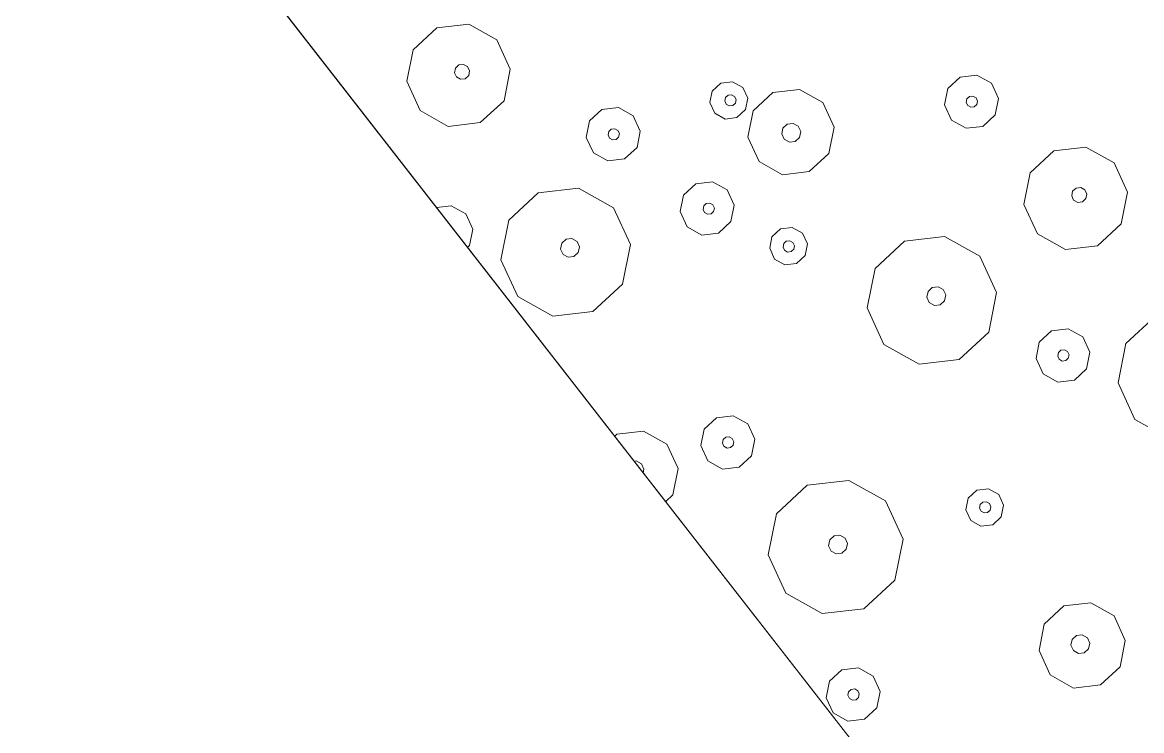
# Model space of a CAD drawing. Header units: metres. Extents: x -2858 to 512, y -1995 to 1252.
# Drawn here: x -494.136 to -490.839, y -116.625 to -114.54 of the extents above; entities that cross this region are included whole.
import ezdxf

# ---------------------------------------------------------------- set-up
doc = ezdxf.new("R2010")
doc.units = ezdxf.units.M
doc.layers.add('Calque commun', color=7, linetype='Continuous')
doc.layers.add('Calque11', color=7, linetype='Continuous')

# ---------------------------------------------------------------- blocks, each defined once
blk = doc.blocks.new('geometrebondepartleger')
at = {"layer": 'Calque11', "color": 7, "linetype": 'Continuous', "lineweight": 9}
blk.add_line((150.3457, 147.4392, 79), (130.1803, 35.9078, 79), dxfattribs=at)
blk = doc.blocks.new('pattern')
at = {"layer": 'Calque commun', "color": 54, "linetype": 'Continuous', "lineweight": 9}
for p, q in [((61.6677, 38.6803), (61.7358, 38.7205)), ((61.7358, 38.7205), (61.8146, 38.713)), ((61.8146, 38.713), (61.8739, 38.6606)), ((61.6362, 38.6077), (61.6677, 38.6803)), ((61.8739, 38.6606), (61.8911, 38.5834)), ((61.6534, 38.5305), (61.6362, 38.6077)), ((61.7366, 38.5919), (61.7435, 38.6077)), ((61.7435, 38.6077), (61.7584, 38.6165)), ((61.7584, 38.6165), (61.7757, 38.6149)), ((61.7757, 38.6149), (61.7886, 38.6034)), ((61.7404, 38.575), (61.7366, 38.5919)), ((61.7534, 38.5635), (61.7404, 38.575)), ((61.7924, 38.5865), (61.7855, 38.5707)), ((61.7886, 38.6034), (61.7924, 38.5865)), ((61.8911, 38.5834), (61.8596, 38.5108)), ((61.7706, 38.5619), (61.7534, 38.5635)), ((61.7855, 38.5707), (61.7706, 38.5619)), ((61.7127, 38.4781), (61.6534, 38.5305)), ((61.8596, 38.5108), (61.7915, 38.4706)), ((61.7915, 38.4706), (61.7127, 38.4781)), ((61.1385, 38.3833), (61.1643, 38.2674)), ((61.1643, 38.2674), (61.1171, 38.1586)), ((62.2612, 38.2426), (62.3038, 38.2677)), ((62.3038, 38.2677), (62.353, 38.2631)), ((62.353, 38.2631), (62.3901, 38.2303)), ((62.2415, 38.1972), (62.2612, 38.2426)), ((62.3901, 38.2303), (62.4008, 38.1821)), ((62.2523, 38.149), (62.2415, 38.1972)), ((62.3037, 38.1921), (62.3079, 38.2016)), ((62.306, 38.182), (62.3037, 38.1921)), ((62.3138, 38.1751), (62.306, 38.182)), ((62.3079, 38.2016), (62.3168, 38.2069)), ((62.3168, 38.2069), (62.3271, 38.2059)), ((62.3331, 38.1794), (62.3241, 38.1741)), ((62.3271, 38.2059), (62.3349, 38.1991)), ((62.3372, 38.1889), (62.3331, 38.1794)), ((62.3349, 38.1991), (62.3372, 38.1889)), ((62.4008, 38.1821), (62.3812, 38.1367)), ((61.1171, 38.1586), (61.0149, 38.0982)), ((61.5967, 38.116), (61.6105, 38.1478)), ((61.6105, 38.1478), (61.6403, 38.1654)), ((61.6403, 38.1654), (61.6747, 38.1621)), ((61.6747, 38.1621), (61.7007, 38.1392)), ((62.2894, 38.1163), (62.2523, 38.149)), ((62.3241, 38.1741), (62.3138, 38.1751)), ((61.6042, 38.0822), (61.5967, 38.116)), ((61.6345, 38.1132), (61.6386, 38.1227)), ((61.6367, 38.103), (61.6345, 38.1132)), ((61.6386, 38.1227), (61.6475, 38.128)), ((61.6475, 38.128), (61.6579, 38.127)), ((61.6579, 38.127), (61.6657, 38.1201)), ((61.6657, 38.1201), (61.6679, 38.11)), ((61.7007, 38.1392), (61.7082, 38.1054)), ((62.3386, 38.1116), (62.2894, 38.1163)), ((62.3812, 38.1367), (62.3386, 38.1116)), ((61.0149, 38.0982), (60.8968, 38.1095)), ((61.6302, 38.0593), (61.6042, 38.0822)), ((61.6445, 38.0962), (61.6367, 38.103)), ((61.6549, 38.0952), (61.6445, 38.0962)), ((61.6638, 38.1005), (61.6549, 38.0952)), ((61.6679, 38.11), (61.6638, 38.1005)), ((61.7082, 38.1054), (61.6944, 38.0736)), ((61.1051, 38.0367), (61.1477, 38.0618)), ((61.1477, 38.0618), (61.1969, 38.0572)), ((61.1969, 38.0572), (61.2339, 38.0244)), ((61.6646, 38.056), (61.6302, 38.0593)), ((61.6944, 38.0736), (61.6646, 38.056)), ((61.8822, 37.9934), (61.9886, 38.0563)), ((61.9886, 38.0563), (62.1117, 38.0445)), ((61.0854, 37.9913), (61.1051, 38.0367)), ((61.2339, 38.0244), (61.2447, 37.9762)), ((62.1117, 38.0445), (62.2043, 37.9627)), ((61.0962, 37.9431), (61.0854, 37.9913)), ((61.1476, 37.9862), (61.1517, 37.9957)), ((61.1499, 37.9761), (61.1476, 37.9862)), ((61.1517, 37.9957), (61.1607, 38.001)), ((61.1607, 38.001), (61.171, 38)), ((61.171, 38), (61.1788, 37.9932)), ((61.1811, 37.983), (61.1769, 37.9735)), ((61.1788, 37.9932), (61.1811, 37.983)), ((61.833, 37.88), (61.8822, 37.9934)), ((61.1577, 37.9692), (61.1499, 37.9761)), ((61.168, 37.9682), (61.1577, 37.9692)), ((61.1769, 37.9735), (61.168, 37.9682)), ((61.2447, 37.9762), (61.225, 37.9308)), ((62.2043, 37.9627), (62.2312, 37.8421)), ((61.1332, 37.9104), (61.0962, 37.9431)), ((61.225, 37.9308), (61.1825, 37.9057)), ((61.1825, 37.9057), (61.1332, 37.9104)), ((62.0011, 37.8802), (62.016, 37.889)), ((62.016, 37.889), (62.0332, 37.8873)), ((62.0332, 37.8873), (62.0462, 37.8759)), ((60.6802, 37.8047), (60.7619, 37.853)), ((60.7619, 37.853), (60.8564, 37.844)), ((61.8599, 37.7594), (61.833, 37.88)), ((61.9942, 37.8643), (62.0011, 37.8802)), ((61.998, 37.8474), (61.9942, 37.8643)), ((62.05, 37.859), (62.0431, 37.8431)), ((62.0462, 37.8759), (62.05, 37.859)), ((60.8564, 37.844), (60.9276, 37.7811)), ((62.011, 37.8359), (61.998, 37.8474)), ((62.0282, 37.8343), (62.011, 37.8359)), ((62.0431, 37.8431), (62.0282, 37.8343)), ((62.2312, 37.8421), (62.182, 37.7287)), ((60.6424, 37.7176), (60.6802, 37.8047)), ((60.9276, 37.7811), (60.9482, 37.6885)), ((61.1577, 37.7148), (61.2599, 37.7751)), ((61.2599, 37.7751), (61.378, 37.7639)), ((61.378, 37.7639), (61.467, 37.6853)), ((61.9525, 37.6776), (61.8599, 37.7594)), ((60.663, 37.625), (60.6424, 37.7176)), ((60.7586, 37.7063), (60.7641, 37.719)), ((60.7641, 37.719), (60.776, 37.726)), ((60.776, 37.726), (60.7898, 37.7247)), ((60.7898, 37.7247), (60.8002, 37.7155)), ((62.182, 37.7287), (62.0756, 37.6658)), ((60.7616, 37.6927), (60.7586, 37.7063)), ((60.772, 37.6836), (60.7616, 37.6927)), ((60.7858, 37.6823), (60.772, 37.6836)), ((60.7977, 37.6893), (60.7858, 37.6823)), ((60.8032, 37.702), (60.7977, 37.6893)), ((60.8002, 37.7155), (60.8032, 37.702)), ((60.9482, 37.6885), (60.9104, 37.6014)), ((61.1105, 37.6059), (61.1577, 37.7148)), ((61.467, 37.6853), (61.4928, 37.5695)), ((62.0756, 37.6658), (61.9525, 37.6776)), ((60.7342, 37.5621), (60.663, 37.625)), ((60.9104, 37.6014), (60.8287, 37.5531)), ((61.1363, 37.4901), (61.1105, 37.6059)), ((61.2558, 37.5917), (61.2627, 37.6076)), ((61.2595, 37.5748), (61.2558, 37.5917)), ((61.2627, 37.6076), (61.2776, 37.6164)), ((61.2776, 37.6164), (61.2948, 37.6147)), ((61.2948, 37.6147), (61.3078, 37.6033)), ((61.3115, 37.5864), (61.3046, 37.5705)), ((61.3078, 37.6033), (61.3115, 37.5864)), ((60.8287, 37.5531), (60.7342, 37.5621)), ((61.2725, 37.5634), (61.2595, 37.5748)), ((61.2897, 37.5617), (61.2725, 37.5634)), ((61.3046, 37.5705), (61.2897, 37.5617)), ((61.4928, 37.5695), (61.4455, 37.4606)), ((61.2252, 37.4116), (61.1363, 37.4901)), ((61.9546, 37.4719), (61.9971, 37.497)), ((61.9971, 37.497), (62.0464, 37.4923)), ((62.0464, 37.4923), (62.0834, 37.4596)), ((61.4455, 37.4606), (61.3434, 37.4003)), ((61.9349, 37.4265), (61.9546, 37.4719)), ((62.0834, 37.4596), (62.0942, 37.4113)), ((61.9456, 37.3782), (61.9349, 37.4265)), ((61.9971, 37.4214), (62.0012, 37.4309)), ((61.9994, 37.4112), (61.9971, 37.4214)), ((62.0012, 37.4309), (62.0102, 37.4362)), ((62.0102, 37.4362), (62.0205, 37.4352)), ((62.0205, 37.4352), (62.0283, 37.4283)), ((62.0283, 37.4283), (62.0305, 37.4182)), ((61.3434, 37.4003), (61.2252, 37.4116)), ((62.0071, 37.4044), (61.9994, 37.4112)), ((62.0175, 37.4034), (62.0071, 37.4044)), ((62.0264, 37.4087), (62.0175, 37.4034)), ((62.0305, 37.4182), (62.0264, 37.4087)), ((62.0942, 37.4113), (62.0745, 37.366)), ((62.1696, 37.3615), (62.2377, 37.4017)), ((62.2377, 37.4017), (62.2663, 37.399)), ((60.728, 37.3374), (60.7706, 37.3626)), ((60.7706, 37.3626), (60.8198, 37.3579)), ((60.8198, 37.3579), (60.8569, 37.3251)), ((61.9827, 37.3455), (61.9456, 37.3782)), ((62.0745, 37.366), (62.0319, 37.3408)), ((62.1381, 37.2889), (62.1696, 37.3615)), ((60.7084, 37.2921), (60.728, 37.3374)), ((60.8569, 37.3251), (60.8676, 37.2769)), ((62.0319, 37.3408), (61.9827, 37.3455)), ((60.7191, 37.2438), (60.7084, 37.2921)), ((60.7706, 37.2869), (60.7747, 37.2965)), ((60.7747, 37.2965), (60.7836, 37.3017)), ((60.7836, 37.3017), (60.794, 37.3007)), ((60.794, 37.3007), (60.8018, 37.2939)), ((60.8018, 37.2939), (60.804, 37.2837)), ((62.1553, 37.2117), (62.1381, 37.2889)), ((62.238, 37.2874), (62.2471, 37.2928)), ((60.7728, 37.2768), (60.7706, 37.2869)), ((60.7806, 37.2699), (60.7728, 37.2768)), ((60.7909, 37.2689), (60.7806, 37.2699)), ((60.7999, 37.2742), (60.7909, 37.2689)), ((60.804, 37.2837), (60.7999, 37.2742)), ((60.8676, 37.2769), (60.848, 37.2315)), ((62.2311, 37.2716), (62.238, 37.2874)), ((62.2349, 37.2547), (62.2311, 37.2716)), ((62.2394, 37.2507), (62.2349, 37.2547)), ((60.7562, 37.2111), (60.7191, 37.2438)), ((60.848, 37.2315), (60.8054, 37.2064)), ((60.8054, 37.2064), (60.7562, 37.2111)), ((61.4086, 37.1721), (61.4224, 37.2038)), ((61.4224, 37.2038), (61.4522, 37.2214)), ((61.4522, 37.2214), (61.4866, 37.2182)), ((61.4866, 37.2182), (61.5126, 37.1952)), ((61.5126, 37.1952), (61.5201, 37.1615)), ((62.2147, 37.1593), (62.1553, 37.2117)), ((61.4161, 37.1383), (61.4086, 37.1721)), ((61.448, 37.1693), (61.4522, 37.1789)), ((61.4503, 37.1592), (61.448, 37.1693)), ((61.4581, 37.1523), (61.4503, 37.1592)), ((61.4522, 37.1789), (61.4611, 37.1841)), ((61.4611, 37.1841), (61.4714, 37.1832)), ((61.4773, 37.1566), (61.4684, 37.1513)), ((61.4714, 37.1832), (61.4792, 37.1763)), ((61.4815, 37.1661), (61.4773, 37.1566)), ((61.4792, 37.1763), (61.4815, 37.1661)), ((61.5201, 37.1615), (61.5063, 37.1297)), ((62.2228, 37.1586), (62.2147, 37.1593)), ((61.4421, 37.1154), (61.4161, 37.1383)), ((61.4684, 37.1513), (61.4581, 37.1523)), ((61.5063, 37.1297), (61.4765, 37.1121)), ((61.4765, 37.1121), (61.4421, 37.1154)), ((61.1136, 37.0328), (61.1817, 37.073)), ((61.1817, 37.073), (61.2605, 37.0655)), ((61.2605, 37.0655), (61.3198, 37.0131)), ((61.0822, 36.9602), (61.1136, 37.0328)), ((61.3198, 37.0131), (61.337, 36.9359)), ((61.4813, 36.9672), (61.5239, 36.9923)), ((61.5239, 36.9923), (61.5731, 36.9876)), ((61.0994, 36.883), (61.0822, 36.9602)), ((61.1824, 36.9525), (61.1893, 36.9684)), ((61.1893, 36.9684), (61.2042, 36.9772)), ((61.2042, 36.9772), (61.2214, 36.9756)), ((61.2214, 36.9756), (61.2344, 36.9641)), ((61.2344, 36.9641), (61.2381, 36.9472)), ((61.4617, 36.9218), (61.4813, 36.9672)), ((61.5731, 36.9876), (61.6102, 36.9549)), ((61.1861, 36.9356), (61.1824, 36.9525)), ((61.1991, 36.9242), (61.1861, 36.9356)), ((61.2313, 36.9313), (61.2164, 36.9225)), ((61.2381, 36.9472), (61.2313, 36.9313)), ((61.337, 36.9359), (61.3055, 36.8634)), ((61.5226, 36.9196), (61.5267, 36.9291)), ((61.5267, 36.9291), (61.5357, 36.9344)), ((61.5357, 36.9344), (61.546, 36.9334)), ((61.546, 36.9334), (61.5538, 36.9265)), ((61.5538, 36.9265), (61.556, 36.9164)), ((61.6102, 36.9549), (61.621, 36.9066)), ((61.2164, 36.9225), (61.1991, 36.9242)), ((61.4724, 36.8735), (61.4617, 36.9218)), ((61.5248, 36.9095), (61.5226, 36.9196)), ((61.5326, 36.9026), (61.5248, 36.9095)), ((61.543, 36.9016), (61.5326, 36.9026)), ((61.5519, 36.9069), (61.543, 36.9016)), ((61.556, 36.9164), (61.5519, 36.9069)), ((61.621, 36.9066), (61.6013, 36.8613)), ((61.1587, 36.8306), (61.0994, 36.883)), ((61.3055, 36.8634), (61.2374, 36.8231)), ((61.5095, 36.8408), (61.4724, 36.8735)), ((61.6013, 36.8613), (61.5587, 36.8361)), ((61.7717, 36.8164), (61.8739, 36.8767)), ((61.8739, 36.8767), (61.992, 36.8654)), ((61.992, 36.8654), (62.081, 36.7869)), ((61.2374, 36.8231), (61.1587, 36.8306)), ((61.5587, 36.8361), (61.5095, 36.8408)), ((61.22, 36.7863), (61.2498, 36.8039)), ((61.2498, 36.8039), (61.2842, 36.8006)), ((61.2842, 36.8006), (61.3102, 36.7777)), ((61.7245, 36.7075), (61.7717, 36.8164)), ((61.2062, 36.7546), (61.22, 36.7863)), ((61.2418, 36.7542), (61.246, 36.7637)), ((61.246, 36.7637), (61.2549, 36.769)), ((61.2549, 36.769), (61.2652, 36.768)), ((61.2652, 36.768), (61.273, 36.7611)), ((61.273, 36.7611), (61.2753, 36.751)), ((61.3102, 36.7777), (61.3177, 36.7439)), ((62.081, 36.7869), (62.1068, 36.6711)), ((61.2137, 36.7208), (61.2062, 36.7546)), ((61.2441, 36.7441), (61.2418, 36.7542)), ((61.2519, 36.7372), (61.2441, 36.7441)), ((61.2622, 36.7362), (61.2519, 36.7372)), ((61.2712, 36.7415), (61.2622, 36.7362)), ((61.2753, 36.751), (61.2712, 36.7415)), ((61.3177, 36.7439), (61.3039, 36.7122)), ((61.2397, 36.6979), (61.2137, 36.7208)), ((61.2741, 36.6946), (61.2397, 36.6979)), ((61.3039, 36.7122), (61.2741, 36.6946)), ((61.7503, 36.5917), (61.7245, 36.7075)), ((61.8698, 36.6933), (61.8767, 36.7092)), ((61.8767, 36.7092), (61.8916, 36.718)), ((61.8916, 36.718), (61.9088, 36.7163)), ((61.9088, 36.7163), (61.9218, 36.7049)), ((61.9218, 36.7049), (61.9256, 36.688)), ((61.8736, 36.6764), (61.8698, 36.6933)), ((61.8865, 36.6649), (61.8736, 36.6764)), ((61.9038, 36.6633), (61.8865, 36.6649)), ((61.9187, 36.6721), (61.9038, 36.6633)), ((61.9256, 36.688), (61.9187, 36.6721)), ((62.1068, 36.6711), (62.0596, 36.5622)), ((61.5033, 36.6153), (61.5458, 36.6405)), ((61.5458, 36.6405), (61.5951, 36.6358)), ((61.5951, 36.6358), (61.6321, 36.603)), ((61.4836, 36.57), (61.5033, 36.6153)), ((61.6321, 36.603), (61.6429, 36.5548)), ((61.4944, 36.5217), (61.4836, 36.57)), ((61.5458, 36.5648), (61.5499, 36.5744)), ((61.5481, 36.5547), (61.5458, 36.5648)), ((61.5499, 36.5744), (61.5589, 36.5796)), ((61.5589, 36.5796), (61.5692, 36.5786)), ((61.5692, 36.5786), (61.577, 36.5718)), ((61.577, 36.5718), (61.5793, 36.5616)), ((61.8393, 36.5131), (61.7503, 36.5917)), ((61.5558, 36.5478), (61.5481, 36.5547)), ((61.5662, 36.5468), (61.5558, 36.5478)), ((61.5751, 36.5521), (61.5662, 36.5468)), ((61.5793, 36.5616), (61.5751, 36.5521)), ((61.6429, 36.5548), (61.6232, 36.5094)), ((62.0596, 36.5622), (61.9574, 36.5019)), ((61.5314, 36.489), (61.4944, 36.5217)), ((61.6232, 36.5094), (61.5806, 36.4843)), ((61.9574, 36.5019), (61.8393, 36.5131)), ((61.5806, 36.4843), (61.5314, 36.489)), ((62.0476, 36.4403), (62.0902, 36.4655)), ((62.0902, 36.4655), (62.0974, 36.4648)), ((62.0279, 36.395), (62.0476, 36.4403)), ((62.0387, 36.3467), (62.0279, 36.395)), ((62.0709, 36.3183), (62.0387, 36.3467)), ((61.6227, 36.2084), (61.7044, 36.2566)), ((61.7044, 36.2566), (61.7989, 36.2476)), ((61.7989, 36.2476), (61.8701, 36.1848)), ((61.5849, 36.1213), (61.6227, 36.2084)), ((61.8701, 36.1848), (61.8907, 36.0921)), ((61.6055, 36.0286), (61.5849, 36.1213)), ((61.7011, 36.1099), (61.7066, 36.1226)), ((61.7041, 36.0964), (61.7011, 36.1099)), ((61.7066, 36.1226), (61.7185, 36.1296)), ((61.7185, 36.1296), (61.7323, 36.1283)), ((61.7323, 36.1283), (61.7427, 36.1192)), ((61.7457, 36.1056), (61.7402, 36.0929)), ((61.7427, 36.1192), (61.7457, 36.1056)), ((61.7145, 36.0872), (61.7041, 36.0964)), ((61.7283, 36.0859), (61.7145, 36.0872)), ((61.7402, 36.0929), (61.7283, 36.0859)), ((61.8907, 36.0921), (61.8529, 36.005)), ((61.6767, 35.9658), (61.6055, 36.0286)), ((61.8529, 36.005), (61.7712, 35.9568)), ((61.7712, 35.9568), (61.6767, 35.9658))]:
    blk.add_line(p, q, dxfattribs=at)
at = {"layer": 'Calque commun', "color": 7, "linetype": 'Continuous', "lineweight": 9}
mesh = blk.add_polyface(dxfattribs=at)
corners = [(70.8497, 113.5412), (53.8349, 19.1692), (74.7282, 106.3237), (76.0435, 113.5984), (74.769, 106.1763), (58.8077, 18.2701), (114.1703, 105.207), (114.1703, 98.5387)]
mesh.append_faces([[corners[k] for k in face] for face in [(3, 4, 6)]], dxfattribs={"vtx0": -1, "vtx1": -1, "color": 7})
mesh.append_faces([[corners[k] for k in face] for face in [(3, 2, 4)]], dxfattribs={"vtx0": -1, "vtx2": -1, "color": 7})
mesh.append_faces([[corners[k] for k in face] for face in [(5, 2, 1)]], dxfattribs={"vtx1": -1, "color": 7})
mesh.append_faces([[corners[k] for k in face] for face in [(0, 1, 2), (3, 0, 2)]], dxfattribs={"vtx1": -1, "vtx2": -1, "color": 7})
mesh.append_faces([[corners[k] for k in face] for face in [(4, 7, 6)]], dxfattribs={"vtx2": -1, "color": 7})

msp = doc.modelspace()

# ---------------------------------------------------------------- block references
at = {"layer": 'Calque commun', "color": 0, "linetype": 'ByBlock', "lineweight": -2, "rotation": 228.1617603435354}
for name, p in [('geometrebondepartleger', (-440.1616, 15.2632)), ('pattern', (-478.5712, -44.6144))]:
    msp.add_blockref(name, p, dxfattribs=at)

doc.saveas('drawing.dxf')
